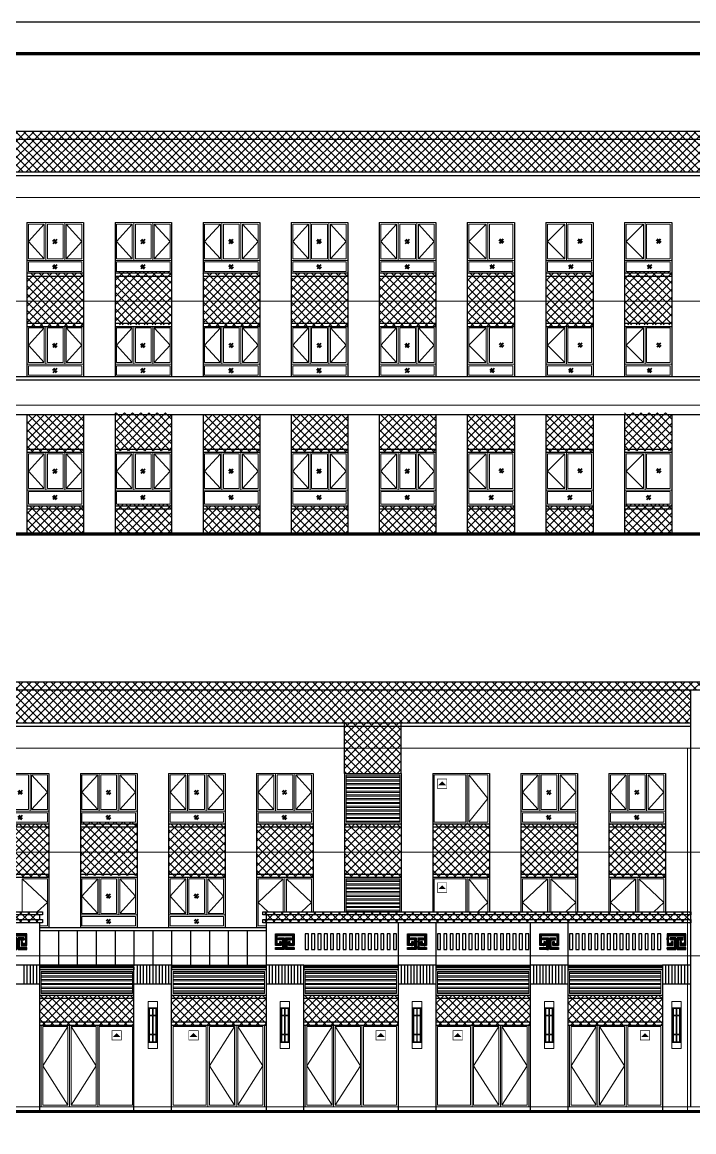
# Model space of a CAD drawing. Extents: x 1188826 to 1909461, y 608442 to 1651179.
# Drawn here: x 1343537 to 1364888, y 827615 to 862885 of the extents above; entities that cross this region are included whole.
import ezdxf

# ---------------------------------------------------------------- set-up
doc = ezdxf.new("R2010")
doc.units = 0
doc.header["$LTSCALE"] = 1000
doc.header["$MEASUREMENT"] = 0
doc.linetypes.add('ACAD_ISO10W100', pattern=[18.5, 12, -3, 0.5, -3])
doc.linetypes.add('DOTE', pattern=[2.42, 2, -0.2, 0.02, -0.2])
for name, color, linetype in [('1-PUB_HATCH', 8, 'Continuous'), ('3-剖面填充（细）', 251, 'Continuous'), ('图框', 140, 'Continuous'), ('立面', 73, 'Continuous'), ('立面-1', 13, 'Continuous'), ('立面-2', 45, 'Continuous')]:
    doc.layers.add(name, color=color, linetype=linetype)
for name, color, linetype, lineweight in [('2-门窗开启', 8, 'Continuous', 9), ('DOTE', 19, 'DOTE', 9), ('PUB_HATCH', 8, 'Continuous', 9), ('WALL', 9, 'Continuous', 40), ('WINDOW', 144, 'Continuous', 15), ('填充', 251, 'Continuous', 5)]:
    doc.layers.add(name, color=color, linetype=linetype, lineweight=lineweight)
pattern_1 = [(45, (0, 0), (-129.893668, 129.893668), []), (135, (0, 0), (-129.893668, -129.893668), [])]
pattern_2 = [(45, (47000, -2e-06), (-129.893668, 129.893668), []), (135, (47000, -2e-06), (-129.893668, -129.893668), [])]
pattern_3 = [(45, (49800, 50), (-129.893668, 129.893668), []), (135, (49800, 50), (-129.893668, -129.893668), [])]
pattern_4 = [(45, (52600, -2e-06), (-129.893668, 129.893668), []), (135, (52600, -2e-06), (-129.893668, -129.893668), [])]
pattern_5 = [(45, (55400, -2e-06), (-129.893668, 129.893668), []), (135, (55400, -2e-06), (-129.893668, -129.893668), [])]
pattern_6 = [(45, (58200, -2e-06), (-129.893668, 129.893668), []), (135, (58200, -2e-06), (-129.893668, -129.893668), [])]
pattern_7 = [(45, (60700, 5e-10), (-129.893668, 129.893668), []), (135, (60700, 5e-10), (-129.893668, -129.893668), [])]
pattern_8 = [(45, (63200, 5e-10), (-129.893668, 129.893668), []), (135, (63200, 5e-10), (-129.893668, -129.893668), [])]
pattern_9 = [(45, (65700, 50), (-129.893668, 129.893668), []), (135, (65700, 50), (-129.893668, -129.893668), [])]
pattern_10 = [(45, (46750, 0), (-129.893668, 129.893668), []), (135, (46750, 0), (-129.893668, -129.893668), [])]

# ---------------------------------------------------------------- blocks, each defined once
blk = doc.blocks.new('12412312')
at = {"layer": '2-门窗开启', "ltscale": 0.5}
blk.add_lwpolyline([(600, 1650), (50, 1100), (600, 550)], dxfattribs=at)
at = {"layer": 'WALL'}
for points in [[(1067, 1172), (1010, 1113)], [(1141, 1171), (1020, 1043)], [(1147, 1097), (1090, 1037)], [(745, 322), (689, 262)], [(820, 321), (699, 192)], [(825, 246), (769, 187)]]:
    blk.add_lwpolyline(points, dxfattribs=at)
at = {"layer": 'WINDOW'}
for points in [[(0, 0), (0, 1700), (1500, 1700), (1500, 0)], [(50, 1650), (600, 1650), (600, 550), (50, 550)], [(1450, 1650), (700, 1650), (700, 550), (1450, 550)], [(50, 450), (1450, 450), (1450, 50), (50, 50)]]:
    blk.add_lwpolyline(points, close=True, dxfattribs=at)
for points in [[(0, 1700), (1500, 1700)], [(650, 500), (650, 1700)], [(0, 500), (1500, 500)]]:
    blk.add_lwpolyline(points, dxfattribs=at)
blk = doc.blocks.new('12412312312')
at = {"layer": '2-门窗开启', "ltscale": 0.5}
blk.add_lwpolyline([(600, 1550), (50, 1000), (600, 450)], dxfattribs=at)
at = {"layer": 'WALL'}
for points in [[(1067, 1070), (1010, 1010)], [(1141, 1069), (1020, 941)], [(1147, 995), (1090, 935)], [(776, 261), (719, 202)], [(850, 260), (729, 132)], [(856, 186), (799, 126)]]:
    blk.add_lwpolyline(points, dxfattribs=at)
at = {"layer": 'WINDOW'}
for points in [[(0, 0), (0, 1600), (1500, 1600), (1500, 0)], [(50, 1550), (600, 1550), (600, 450), (50, 450)], [(1450, 1550), (700, 1550), (700, 450), (1450, 450)], [(50, 350), (1450, 350), (1450, 50), (50, 50)]]:
    blk.add_lwpolyline(points, close=True, dxfattribs=at)
for points in [[(650, 400), (650, 1600)], [(0, 400), (1500, 400)]]:
    blk.add_lwpolyline(points, dxfattribs=at)
blk = doc.blocks.new('124123412')
at = {"layer": '2-门窗开启', "ltscale": 0.5}
for points in [[(550, 1650), (50, 1100), (550, 550)], [(1250, 1650), (1750, 1100), (1250, 550)]]:
    blk.add_lwpolyline(points, dxfattribs=at)
at = {"layer": 'WALL'}
for points in [[(872, 1159), (815, 1100)], [(946, 1159), (825, 1030)], [(952, 1084), (895, 1024)], [(872, 325), (815, 265)], [(946, 324), (825, 196)], [(952, 249), (895, 190)]]:
    blk.add_lwpolyline(points, dxfattribs=at)
at = {"layer": 'WINDOW'}
for points in [[(0, 0), (0, 1700), (1800, 1700), (1800, 0)], [(50, 1650), (550, 1650), (550, 550), (50, 550)], [(650, 1650), (1150, 1650), (1150, 550), (650, 550)], [(1750, 1650), (1250, 1650), (1250, 550), (1750, 550)], [(50, 450), (1750, 450), (1750, 50), (50, 50)]]:
    blk.add_lwpolyline(points, close=True, dxfattribs=at)
for points in [[(600, 500), (600, 1700)], [(1200, 500), (1200, 1700)], [(0, 500), (1800, 500)]]:
    blk.add_lwpolyline(points, dxfattribs=at)
blk = doc.blocks.new('12412431231')
at = {"layer": '2-门窗开启', "ltscale": 0.5}
for points in [[(550, 1550), (50, 1000), (550, 450)], [(1250, 1550), (1750, 1000), (1250, 450)]]:
    blk.add_lwpolyline(points, dxfattribs=at)
at = {"layer": 'WALL'}
for points in [[(872, 1059), (815, 1000)], [(946, 1059), (825, 930)], [(952, 984), (895, 924)], [(872, 259), (815, 199)], [(946, 258), (825, 130)], [(952, 183), (895, 124)]]:
    blk.add_lwpolyline(points, dxfattribs=at)
at = {"layer": 'WINDOW'}
for points in [[(0, 0), (0, 1600), (1800, 1600), (1800, 0)], [(50, 1550), (550, 1550), (550, 450), (50, 450)], [(650, 1550), (1150, 1550), (1150, 450), (650, 450)], [(1750, 1550), (1250, 1550), (1250, 450), (1750, 450)], [(50, 350), (1750, 350), (1750, 50), (50, 50)]]:
    blk.add_lwpolyline(points, close=True, dxfattribs=at)
for points in [[(600, 400), (600, 1600)], [(1200, 400), (1200, 1600)], [(0, 400), (1800, 400)]]:
    blk.add_lwpolyline(points, dxfattribs=at)
blk = doc.blocks.new('GDGDGRDADW')
at = {"layer": '3-剖面填充（细）'}
h = blk.add_hatch(dxfattribs=at)
h.set_pattern_fill('ANSI31', color=251, scale=5)
h.set_pattern_definition([(45, (175515.148, 222231.159), (-5.61266, 5.61266), [])])
h.paths.add_polyline_path([(175863, 222358), (175585, 222358), (175585, 222420), (175817, 222420), (175817, 222670), (175678, 222670), (175678, 222733), (175863, 222733)])
h = blk.add_hatch(dxfattribs=at)
h.set_pattern_fill('ANSI31', color=251, scale=5)
h.set_pattern_definition([(45, (175837.9185, 222356.159), (-5.61266, 5.61266), [])])
h.paths.add_polyline_path([(175586, 222858), (175586, 222483), (175770, 222483), (175770, 222608), (175724, 222608), (175724, 222545), (175632, 222545), (175632, 222795), (176139, 222795), (176139, 222545), (176047, 222545), (176047, 222608), (176001, 222608), (176001, 222483), (176186, 222483), (176186, 222858)])
h = blk.add_hatch(dxfattribs=at)
h.set_pattern_fill('ANSI31', color=251, scale=5)
h.set_pattern_definition([(45, (175561.008, 222231.159), (-5.61266, 5.61266), [])])
h.paths.add_polyline_path([(175909, 222358), (176186, 222358), (176186, 222420), (175955, 222420), (175955, 222670), (176093, 222670), (176093, 222733), (175909, 222733)])
at = {"layer": '立面'}
for p, q in [((175586, 222858), (176186, 222858)), ((175586, 222483), (175586, 222858)), ((176139, 222795), (175632, 222795)), ((175632, 222795), (175632, 222545)), ((175678, 222670), (175678, 222733)), ((175678, 222733), (175863, 222733)), ((175816, 222670), (175678, 222670)), ((175724, 222545), (175724, 222608)), ((175724, 222608), (175770, 222608)), ((175770, 222608), (175770, 222483)), ((175816, 222420), (175816, 222670)), ((175863, 222733), (175863, 222358)), ((175909, 222733), (175909, 222358)), ((175909, 222733), (176093, 222733)), ((175955, 222420), (175955, 222670)), ((175955, 222670), (176093, 222670)), ((176001, 222483), (176001, 222608)), ((176001, 222608), (176047, 222608)), ((176047, 222608), (176047, 222545)), ((176047, 222608), (176047, 222545)), ((176093, 222670), (176093, 222733)), ((176093, 222670), (176093, 222733)), ((176139, 222545), (176139, 222795)), ((176186, 222858), (176186, 222483)), ((175770, 222483), (175586, 222483)), ((175586, 222358), (175586, 222420)), ((175586, 222420), (175816, 222420)), ((175863, 222358), (175586, 222358)), ((175632, 222545), (175724, 222545)), ((176186, 222358), (175909, 222358)), ((176186, 222420), (175955, 222420)), ((176186, 222483), (176001, 222483)), ((176047, 222545), (176139, 222545)), ((176186, 222420), (176186, 222358))]:
    blk.add_line(p, q, dxfattribs=at)
blk = doc.blocks.new('1234124')
at = {"layer": 'WINDOW', "color": 4}
for p, q in [((-150, 1300), (150, 1300)), ((-100, 1060), (-10, 1060)), ((-10, 1280), (-10, 1060)), ((10, 1280), (10, 1060)), ((10, 1060), (100, 1060)), ((-100, 1040), (-10, 1040)), ((-10, 1040), (-10, 460)), ((10, 1040), (10, 460)), ((10, 1040), (100, 1040)), ((-100, 440), (-10, 440)), ((-10, 220), (-10, 440)), ((10, 220), (10, 440)), ((10, 440), (100, 440)), ((-150, 200), (150, 200))]:
    blk.add_line(p, q, dxfattribs=at)
for points in [[(-150, 1500), (150, 1500), (150, 0), (-150, 0)], [(-120, 1300), (120, 1300), (120, 200), (-120, 200)]]:
    blk.add_lwpolyline(points, close=True, dxfattribs=at)
for points in [[(-100, 1060), (-100, 1280), (-10, 1280)], [(10, 1280), (100, 1280), (100, 1060)], [(-10, 460), (-100, 460), (-100, 1040)], [(100, 1040), (100, 460), (10, 460)], [(-100, 440), (-100, 220), (-10, 220)], [(10, 220), (100, 220), (100, 440)]]:
    blk.add_lwpolyline(points, dxfattribs=at)
blk = doc.blocks.new('124124123')
at = {"layer": 'PUB_HATCH'}
h = blk.add_hatch(dxfattribs=at)
h.set_pattern_fill('ANSI32', color=256, scale=25, angle=135)
h.set_pattern_definition([(180, (-1307037.7, -607133.5), (-7e-15, -119.0625), []), (180, (-1307077.38, -607093.82), (-7e-15, -119.0625), [])])
h.paths.add_polyline_path([(50, 1550), (1750, 1550), (1750, 50), (50, 50)])
at = {"layer": 'WINDOW'}
for points in [[(0, 1600), (1800, 1600), (1800, 0), (0, 0)], [(50, 1550), (1750, 1550), (1750, 50), (50, 50)]]:
    blk.add_lwpolyline(points, close=True, dxfattribs=at)
blk = doc.blocks.new('fewfrewfref')
at = {"layer": 'WALL'}
blk.add_hatch(color=1, dxfattribs=at).paths.add_polyline_path([(367770, 261682), (367710, 261622), (367830, 261622)])
at = {"layer": 'WALL', "color": 1, "const_width": 10}
blk.add_lwpolyline([(367695, 261570), (367695, 261720), (367845, 261720), (367845, 261570)], close=True, dxfattribs=at)
blk = doc.blocks.new('c451')
at = {"layer": '2-门窗开启', "ltscale": 0.5}
for points in [[(900, 2550), (100, 1300), (900, 50)], [(1000, 2550), (1800, 1300), (1000, 50)]]:
    blk.add_lwpolyline(points, dxfattribs=at)
at = {"layer": 'WINDOW'}
for points in [[(0, 2600), (3000, 2600), (3000, 0), (0, 0)], [(100, 2550), (900, 2550), (900, 50), (100, 50)], [(1800, 2550), (1000, 2550), (1000, 50), (1800, 50)], [(1900, 2550), (2950, 2550), (2950, 50), (1900, 50)]]:
    blk.add_lwpolyline(points, close=True, dxfattribs=at)
for points in [[(50, 2600), (50, 0)], [(950, 2600), (950, 0)], [(1850, 2600), (1850, 0)]]:
    blk.add_lwpolyline(points, dxfattribs=at)

msp = doc.modelspace()

# ---------------------------------------------------------------- hatches: boundary and pattern name
at = {"layer": '1-PUB_HATCH'}
h = msp.add_hatch(dxfattribs=at)
h.set_pattern_fill('ANSI37', color=256, scale=115.71489)
h.set_pattern_definition(pattern_1)
h.paths.add_polyline_path([(1292088, 859415), (1292088, 859165), (1293088, 859165), (1293088, 858115), (1365288, 858115), (1365288, 859165), (1366288, 859165), (1366288, 859415)])
h = msp.add_hatch(dxfattribs=at)
h.set_pattern_fill('ANSI37', color=256, scale=115.71489)
h.set_pattern_definition([(45, (52300, 50), (-129.893668, 129.893668), []), (135, (52300, 50), (-129.893668, -129.893668), [])])
h.paths.add_polyline_path([(1346488, 854965), (1348288, 854965), (1348288, 853265), (1346488, 853265)])
h = msp.add_hatch(dxfattribs=at)
h.set_pattern_fill('ANSI37', color=256, scale=115.71489)
h.set_pattern_definition([(45, (68200, 50), (-129.893668, 129.893668), []), (135, (68200, 50), (-129.893668, -129.893668), [])])
h.paths.add_polyline_path([(1362688, 854965), (1364188, 854965), (1364188, 853265), (1362688, 853265)])
h = msp.add_hatch(dxfattribs=at)
h.set_pattern_fill('ANSI37', color=256, scale=115.71489)
h.set_pattern_definition([(45, (49500, -2e-06), (-129.893668, 129.893668), []), (135, (49500, -2e-06), (-129.893668, -129.893668), [])])
h.paths.add_polyline_path([(1343688, 854915), (1345488, 854915), (1345488, 853215), (1343688, 853215)])
h = msp.add_hatch(dxfattribs=at)
h.set_pattern_fill('ANSI37', color=256, scale=115.71489)
h.set_pattern_definition([(45, (55100, -2e-06), (-129.893668, 129.893668), []), (135, (55100, -2e-06), (-129.893668, -129.893668), [])])
h.paths.add_polyline_path([(1349288, 854915), (1351088, 854915), (1351088, 853215), (1349288, 853215)])
h = msp.add_hatch(dxfattribs=at)
h.set_pattern_fill('ANSI37', color=256, scale=115.71489)
h.set_pattern_definition([(45, (57900, -2e-06), (-129.893668, 129.893668), []), (135, (57900, -2e-06), (-129.893668, -129.893668), [])])
h.paths.add_polyline_path([(1352088, 854915), (1353888, 854915), (1353888, 853215), (1352088, 853215)])
h = msp.add_hatch(dxfattribs=at)
h.set_pattern_fill('ANSI37', color=256, scale=115.71489)
h.set_pattern_definition([(45, (60700, -2e-06), (-129.893668, 129.893668), []), (135, (60700, -2e-06), (-129.893668, -129.893668), [])])
h.paths.add_polyline_path([(1354888, 854915), (1356688, 854915), (1356688, 853215), (1354888, 853215)])
h = msp.add_hatch(dxfattribs=at)
h.set_pattern_fill('ANSI37', color=256, scale=115.71489)
h.set_pattern_definition([(45, (63200, 5e-10), (-129.893668, 129.893668), []), (135, (63200, 5e-10), (-129.893668, -129.893668), [])])
h.paths.add_polyline_path([(1357688, 854915), (1359188, 854915), (1359188, 853215), (1357688, 853215)])
h = msp.add_hatch(dxfattribs=at)
h.set_pattern_fill('ANSI37', color=256, scale=115.71489)
h.set_pattern_definition([(45, (65700, 5e-10), (-129.893668, 129.893668), []), (135, (65700, 5e-10), (-129.893668, -129.893668), [])])
h.paths.add_polyline_path([(1360188, 854915), (1361688, 854915), (1361688, 853215), (1360188, 853215)])
h = msp.add_hatch(dxfattribs=at)
h.set_pattern_fill('ANSI37', color=256, scale=115.71489)
h.set_pattern_definition(pattern_2)
h.paths.add_polyline_path([(1343688, 850415), (1345488, 850415), (1345488, 849215), (1343688, 849215)])
h = msp.add_hatch(dxfattribs=at)
h.set_pattern_fill('ANSI37', color=256, scale=115.71489)
h.set_pattern_definition(pattern_3)
h.paths.add_polyline_path([(1346488, 850465), (1348288, 850465), (1348288, 849265), (1346488, 849265)])
h = msp.add_hatch(dxfattribs=at)
h.set_pattern_fill('ANSI37', color=256, scale=115.71489)
h.set_pattern_definition(pattern_4)
h.paths.add_polyline_path([(1349288, 850415), (1351088, 850415), (1351088, 849215), (1349288, 849215)])
h = msp.add_hatch(dxfattribs=at)
h.set_pattern_fill('ANSI37', color=256, scale=115.71489)
h.set_pattern_definition(pattern_5)
h.paths.add_polyline_path([(1352088, 850415), (1353888, 850415), (1353888, 849215), (1352088, 849215)])
h = msp.add_hatch(dxfattribs=at)
h.set_pattern_fill('ANSI37', color=256, scale=115.71489)
h.set_pattern_definition(pattern_6)
h.paths.add_polyline_path([(1354888, 850415), (1356688, 850415), (1356688, 849215), (1354888, 849215)])
h = msp.add_hatch(dxfattribs=at)
h.set_pattern_fill('ANSI37', color=256, scale=115.71489)
h.set_pattern_definition(pattern_7)
h.paths.add_polyline_path([(1357688, 850415), (1359188, 850415), (1359188, 849215), (1357688, 849215)])
h = msp.add_hatch(dxfattribs=at)
h.set_pattern_fill('ANSI37', color=256, scale=115.71489)
h.set_pattern_definition(pattern_8)
h.paths.add_polyline_path([(1360188, 850415), (1361688, 850415), (1361688, 849215), (1360188, 849215)])
h = msp.add_hatch(dxfattribs=at)
h.set_pattern_fill('ANSI37', color=256, scale=115.71489)
h.set_pattern_definition(pattern_9)
h.paths.add_polyline_path([(1362688, 850465), (1364188, 850465), (1364188, 849265), (1362688, 849265)])
h = msp.add_hatch(dxfattribs=at)
h.set_pattern_fill('ANSI37', color=256, scale=115.71489)
h.set_pattern_definition(pattern_3)
h.paths.add_polyline_path([(1346488, 847565), (1348288, 847565), (1348288, 846665), (1346488, 846665)])
h = msp.add_hatch(dxfattribs=at)
h.set_pattern_fill('ANSI37', color=256, scale=115.71489)
h.set_pattern_definition(pattern_9)
h.paths.add_polyline_path([(1362688, 847565), (1364188, 847565), (1364188, 846665), (1362688, 846665)])
h = msp.add_hatch(dxfattribs=at)
h.set_pattern_fill('ANSI37', color=256, scale=115.71489)
h.set_pattern_definition(pattern_2)
h.paths.add_polyline_path([(1343688, 847515), (1345488, 847515), (1345488, 846615), (1343688, 846615)])
h = msp.add_hatch(dxfattribs=at)
h.set_pattern_fill('ANSI37', color=256, scale=115.71489)
h.set_pattern_definition(pattern_4)
h.paths.add_polyline_path([(1349288, 847515), (1351088, 847515), (1351088, 846615), (1349288, 846615)])
h = msp.add_hatch(dxfattribs=at)
h.set_pattern_fill('ANSI37', color=256, scale=115.71489)
h.set_pattern_definition(pattern_5)
h.paths.add_polyline_path([(1352088, 847515), (1353888, 847515), (1353888, 846615), (1352088, 846615)])
h = msp.add_hatch(dxfattribs=at)
h.set_pattern_fill('ANSI37', color=256, scale=115.71489)
h.set_pattern_definition(pattern_6)
h.paths.add_polyline_path([(1354888, 847515), (1356688, 847515), (1356688, 846615), (1354888, 846615)])
h = msp.add_hatch(dxfattribs=at)
h.set_pattern_fill('ANSI37', color=256, scale=115.71489)
h.set_pattern_definition(pattern_7)
h.paths.add_polyline_path([(1357688, 847515), (1359188, 847515), (1359188, 846615), (1357688, 846615)])
h = msp.add_hatch(dxfattribs=at)
h.set_pattern_fill('ANSI37', color=256, scale=115.71489)
h.set_pattern_definition(pattern_8)
h.paths.add_polyline_path([(1360188, 847515), (1361688, 847515), (1361688, 846615), (1360188, 846615)])
h = msp.add_hatch(dxfattribs=at)
h.set_pattern_fill('ANSI37', color=256, scale=115.71489)
h.set_pattern_definition(pattern_1)
h.paths.add_polyline_path([(1291588, 841909), (1291588, 841659), (1292588, 841659), (1292588, 840609), (1364788, 840609), (1364788, 841659), (1365788, 841659), (1365788, 841909)])
h = msp.add_hatch(dxfattribs=at)
h.set_pattern_fill('ANSI37', color=256, scale=115.71489)
h.set_pattern_definition(pattern_10)
h.paths.add_polyline_path([(1353788, 840609), (1355588, 840609), (1355588, 839009), (1353788, 839009)])
h = msp.add_hatch(dxfattribs=at)
h.set_pattern_fill('ANSI37', color=256, scale=115.71489)
h.set_pattern_definition([(45, (49300, -1e-10), (-129.893668, 129.893668), []), (135, (49300, -1e-10), (-129.893668, -129.893668), [])])
h.paths.add_polyline_path([(1342588, 837409), (1344388, 837409), (1344388, 835709), (1342588, 835709)])
h = msp.add_hatch(dxfattribs=at)
h.set_pattern_fill('ANSI37', color=256, scale=115.71489)
h.set_pattern_definition([(45, (52100, 50), (-129.893668, 129.893668), []), (135, (52100, 50), (-129.893668, -129.893668), [])])
h.paths.add_polyline_path([(1345388, 837459), (1347188, 837459), (1347188, 835759), (1345388, 835759)])
h = msp.add_hatch(dxfattribs=at)
h.set_pattern_fill('ANSI37', color=256, scale=115.71489)
h.set_pattern_definition([(45, (54900, 0), (-129.893668, 129.893668), []), (135, (54900, 0), (-129.893668, -129.893668), [])])
h.paths.add_polyline_path([(1348188, 837409), (1349988, 837409), (1349988, 835709), (1348188, 835709)])
h = msp.add_hatch(dxfattribs=at)
h.set_pattern_fill('ANSI37', color=256, scale=115.71489)
h.set_pattern_definition([(45, (57700, -1e-10), (-129.893668, 129.893668), []), (135, (57700, -1e-10), (-129.893668, -129.893668), [])])
h.paths.add_polyline_path([(1350988, 837409), (1352788, 837409), (1352788, 835709), (1350988, 835709)])
h = msp.add_hatch(dxfattribs=at)
h.set_pattern_fill('ANSI37', color=256, scale=115.71489)
h.set_pattern_definition(pattern_10)
h.paths.add_polyline_path([(1353788, 837409), (1355588, 837409), (1355588, 835709), (1353788, 835709)])
h = msp.add_hatch(dxfattribs=at)
h.set_pattern_fill('ANSI37', color=256, scale=115.71489)
h.set_pattern_definition([(45, (63300, -2e-10), (-129.893668, 129.893668), []), (135, (63300, -2e-10), (-129.893668, -129.893668), [])])
h.paths.add_polyline_path([(1356588, 837409), (1358388, 837409), (1358388, 835709), (1356588, 835709)])
h = msp.add_hatch(dxfattribs=at)
h.set_pattern_fill('ANSI37', color=256, scale=115.71489)
h.set_pattern_definition([(45, (66100, -2e-10), (-129.893668, 129.893668), []), (135, (66100, -2e-10), (-129.893668, -129.893668), [])])
h.paths.add_polyline_path([(1359388, 837409), (1361188, 837409), (1361188, 835709), (1359388, 835709)])
h = msp.add_hatch(dxfattribs=at)
h.set_pattern_fill('ANSI37', color=256, scale=115.71489)
h.set_pattern_definition([(45, (68900, -2e-10), (-129.893668, 129.893668), []), (135, (68900, -2e-10), (-129.893668, -129.893668), [])])
h.paths.add_polyline_path([(1362188, 837409), (1363988, 837409), (1363988, 835709), (1362188, 835709)])
h = msp.add_hatch(dxfattribs=at)
h.set_pattern_fill('ANSI37', color=256, scale=115.71489)
h.set_pattern_definition(pattern_1)
h.paths.add_polyline_path([(1330288, 834609), (1330288, 834509), (1330388, 834509), (1330388, 834359), (1330288, 834359), (1330288, 834259), (1344188, 834259), (1344188, 834359), (1344088, 834359), (1344088, 834509), (1344188, 834509), (1344188, 834609)])
h = msp.add_hatch(dxfattribs=at)
h.set_pattern_fill('ANSI37', color=256, scale=115.71489)
h.set_pattern_definition(pattern_1)
h.paths.add_polyline_path([(1351188, 834609), (1351188, 834509), (1351288, 834509), (1351288, 834359), (1351188, 834359), (1351188, 834259), (1364788, 834259), (1364788, 834609)])
h = msp.add_hatch(dxfattribs=at)
h.set_pattern_fill('ANSI37', color=256, scale=115.71489)
h.set_pattern_definition([(45, (12300, 0), (-129.893668, 129.893668), []), (135, (12300, 0), (-129.893668, -129.893668), [])])
h.paths.add_polyline_path([(1344088, 831959), (1347088, 831959), (1347088, 831009), (1344088, 831009)])
h = msp.add_hatch(dxfattribs=at)
h.set_pattern_fill('ANSI37', color=256, scale=115.71489)
h.set_pattern_definition([(45, (16500, 2e-09), (-129.893668, 129.893668), []), (135, (16500, 2e-09), (-129.893668, -129.893668), [])])
h.paths.add_polyline_path([(1348288, 831959), (1351288, 831959), (1351288, 831009), (1348288, 831009)])
h = msp.add_hatch(dxfattribs=at)
h.set_pattern_fill('ANSI37', color=256, scale=115.71489)
h.set_pattern_definition([(45, (20700, 3e-09), (-129.893668, 129.893668), []), (135, (20700, 3e-09), (-129.893668, -129.893668), [])])
h.paths.add_polyline_path([(1352488, 831959), (1355488, 831959), (1355488, 831009), (1352488, 831009)])
h = msp.add_hatch(dxfattribs=at)
h.set_pattern_fill('ANSI37', color=256, scale=115.71489)
h.set_pattern_definition([(45, (24900, 0), (-129.893668, 129.893668), []), (135, (24900, 0), (-129.893668, -129.893668), [])])
h.paths.add_polyline_path([(1356688, 831959), (1359688, 831959), (1359688, 831009), (1356688, 831009)])
h = msp.add_hatch(dxfattribs=at)
h.set_pattern_fill('ANSI37', color=256, scale=115.71489)
h.set_pattern_definition([(45, (29100, 0), (-129.893668, 129.893668), []), (135, (29100, 0), (-129.893668, -129.893668), [])])
h.paths.add_polyline_path([(1360888, 831959), (1363888, 831959), (1363888, 831009), (1360888, 831009)])
at = {"layer": 'PUB_HATCH'}
h = msp.add_hatch(dxfattribs=at)
h.set_pattern_fill('ANSI32', color=256, scale=25, angle=135)
h.set_pattern_definition([(180, (14000, 249309.59), (-7e-15, -119.0625), []), (180, (13960.31, 249349.28), (-7e-15, -119.0625), [])])
h.paths.add_polyline_path([(1355538, 835659), (1353838, 835659), (1353838, 834609), (1355538, 834609)])
h = msp.add_hatch(dxfattribs=at)
h.set_pattern_fill('ANSI32', color=256, scale=25, angle=135)
h.set_pattern_definition([(180, (12501.43, 267342.45), (-7e-15, -119.0625), []), (180, (12461.74, 267382.13), (-7e-15, -119.0625), [])])
h.paths.add_polyline_path([(1344138, 832709), (1347039, 832709), (1347039, 832009), (1344138, 832009)])
h = msp.add_hatch(dxfattribs=at)
h.set_pattern_fill('ANSI32', color=256, scale=25, angle=135)
h.set_pattern_definition([(180, (16700, 267342.45), (-7e-15, -119.0625), []), (180, (16660.31, 267382.13), (-7e-15, -119.0625), [])])
h.paths.add_polyline_path([(1348338, 832709), (1351238, 832709), (1351238, 832009), (1348338, 832009)])
h = msp.add_hatch(dxfattribs=at)
h.set_pattern_fill('ANSI32', color=256, scale=25, angle=135)
h.set_pattern_definition([(180, (20900, 267342.45), (-7e-15, -119.0625), []), (180, (20860.31, 267382.13), (-7e-15, -119.0625), [])])
h.paths.add_polyline_path([(1352538, 832709), (1355438, 832709), (1355438, 832009), (1352538, 832009)])
h = msp.add_hatch(dxfattribs=at)
h.set_pattern_fill('ANSI32', color=256, scale=25, angle=135)
h.set_pattern_definition([(180, (24900, 267342.41), (-7e-15, -119.0625), []), (180, (24860.31, 267382.1), (-7e-15, -119.0625), [])])
h.paths.add_polyline_path([(1356738, 832709), (1359638, 832709), (1359638, 832009), (1356738, 832009)])
h = msp.add_hatch(dxfattribs=at)
h.set_pattern_fill('ANSI32', color=256, scale=25, angle=135)
h.set_pattern_definition([(180, (29100, 267342.41), (-7e-15, -119.0625), []), (180, (29060.31, 267382.1), (-7e-15, -119.0625), [])])
h.paths.add_polyline_path([(1360938, 832709), (1363838, 832709), (1363838, 832009), (1360938, 832009)])

# ---------------------------------------------------------------- linework, layer by layer
at = {"layer": '1-PUB_HATCH'}
for points in [[(1353788, 839009), (1353788, 840609)], [(1355588, 839009), (1355588, 840609)]]:
    msp.add_lwpolyline(points, dxfattribs=at)
at = {"layer": '2-门窗开启', "ltscale": 0.5}
for points in [[(1357738, 838959), (1358338, 838209), (1357738, 837459)], [(1343538, 835659), (1344338, 834909), (1344018, 834609)], [(1351838, 835659), (1351038, 834909), (1351358, 834609)], [(1351938, 835659), (1352738, 834909), (1352418, 834609)], [(1357738, 835659), (1358338, 834909), (1358018, 834609)], [(1360238, 835659), (1359438, 834909), (1359758, 834609)], [(1360338, 835659), (1361138, 834909), (1360818, 834609)], [(1363038, 835659), (1362238, 834909), (1362558, 834609)], [(1363138, 835659), (1363938, 834909), (1363618, 834609)]]:
    msp.add_lwpolyline(points, dxfattribs=at)
at = {"layer": '3-剖面填充（细）', "color": 252}
for points in [[(1355488, 834259), (1355488, 832909)], [(1356688, 834259), (1356688, 832909)], [(1359688, 834259), (1359688, 832909)], [(1360888, 834259), (1360888, 832909)], [(1344688, 834009), (1344688, 832909)], [(1345288, 834009), (1345288, 832909)], [(1345888, 834009), (1345888, 832909)], [(1346488, 834009), (1346488, 832909)], [(1347088, 834009), (1347088, 832909)], [(1347688, 834009), (1347688, 832909)], [(1348288, 834009), (1348288, 832909)], [(1348888, 834009), (1348888, 832909)], [(1349488, 834009), (1349488, 832909)], [(1350088, 834009), (1350088, 832909)], [(1350688, 834009), (1350688, 832909)]]:
    msp.add_lwpolyline(points, dxfattribs=at)
at = {"layer": 'DOTE', "linetype": 'ACAD_ISO10W100', "ltscale": 100}
for p, q in [((1291455, 857315), (1367288, 857315)), ((1291455, 854015), (1367241, 854015)), ((1291455, 850715), (1367288, 850715)), ((1291455, 846615), (1367288, 846615)), ((1366420, 839809), (1290588, 839809)), ((1364688, 839809), (1364688, 828259)), ((1366420, 836509), (1290634, 836509)), ((1366420, 833209), (1290588, 833209)), ((1366420, 828409), (1290588, 828409)), ((1366420, 828259), (1290594, 828259))]:
    msp.add_line(p, q, dxfattribs=at)
at = {"layer": 'WINDOW'}
for points in [[(1356588, 839009), (1358388, 839009), (1358388, 837409), (1356588, 837409)], [(1356638, 838959), (1357638, 838959), (1357638, 837459), (1356638, 837459)], [(1358338, 838959), (1357738, 838959), (1357738, 837459), (1358338, 837459)], [(1344088, 832759), (1347089, 832759), (1347089, 831959), (1344088, 831959)], [(1348288, 832759), (1351288, 832759), (1351288, 831959), (1348288, 831959)], [(1352488, 832759), (1355488, 832759), (1355488, 831959), (1352488, 831959)], [(1356688, 832759), (1359688, 832759), (1359688, 831959), (1356688, 831959)], [(1360888, 832759), (1363888, 832759), (1363888, 831959), (1360888, 831959)], [(1344138, 832709), (1347039, 832709), (1347039, 832009), (1344138, 832009)], [(1348338, 832709), (1351238, 832709), (1351238, 832009), (1348338, 832009)], [(1352538, 832709), (1355438, 832709), (1355438, 832009), (1352538, 832009)], [(1356738, 832709), (1359638, 832709), (1359638, 832009), (1356738, 832009)], [(1360938, 832709), (1363838, 832709), (1363838, 832009), (1360938, 832009)]]:
    msp.add_lwpolyline(points, close=True, dxfattribs=at)
for points in [[(1357688, 839009), (1357688, 837409)], [(1342588, 834609), (1342588, 835709), (1344388, 835709), (1344388, 834109), (1344088, 834109)], [(1344088, 834159), (1344338, 834159), (1344338, 835659), (1343538, 835659), (1343538, 834609)], [(1351288, 834109), (1350988, 834109), (1350988, 835709), (1352788, 835709), (1352788, 834609)], [(1351288, 834159), (1351038, 834159), (1351038, 835659), (1351838, 835659), (1351838, 834609)], [(1351888, 835709), (1351888, 834609)], [(1352738, 834609), (1352738, 835659), (1351938, 835659), (1351938, 834609)], [(1353788, 834609), (1353788, 835709), (1355588, 835709), (1355588, 834609)], [(1353838, 834609), (1353838, 835659), (1355538, 835659), (1355538, 834609)], [(1356588, 834609), (1356588, 835709), (1358388, 835709), (1358388, 834609)], [(1356638, 834609), (1356638, 835659), (1357638, 835659), (1357638, 834609)], [(1357688, 835709), (1357688, 834609)], [(1358338, 834609), (1358338, 835659), (1357738, 835659), (1357738, 834609)], [(1359388, 834609), (1359388, 835709), (1361188, 835709), (1361188, 834609)], [(1359438, 834609), (1359438, 835659), (1360238, 835659), (1360238, 834609)], [(1360288, 835709), (1360288, 834609)], [(1361138, 834609), (1361138, 835659), (1360338, 835659), (1360338, 834609)], [(1362188, 834609), (1362188, 835709), (1363988, 835709), (1363988, 834609)], [(1362238, 834609), (1362238, 835659), (1363038, 835659), (1363038, 834609)], [(1363088, 835709), (1363088, 834609)], [(1363938, 834609), (1363938, 835659), (1363138, 835659), (1363138, 834609)]]:
    msp.add_lwpolyline(points, dxfattribs=at)
at = {"layer": '图框'}
msp.add_lwpolyline([(1278970, 803485), (1384070, 803485), (1384070, 862885), (1278970, 862885)], close=True, dxfattribs=at)
at = {"layer": '图框', "const_width": 100}
msp.add_lwpolyline([(1281470, 804485), (1383070, 804485), (1383070, 861885), (1281470, 861885)], close=True, dxfattribs=at)
at = {"layer": '立面', "color": 4}
for p, q in [((1344088, 832909), (1347089, 832909)), ((1344088, 832909), (1344088, 832889)), ((1344088, 832889), (1347089, 832889)), ((1344088, 832845), (1344103, 832845)), ((1344088, 832845), (1344088, 832759)), ((1347089, 832824), (1344088, 832824)), ((1347089, 832759), (1344088, 832759)), ((1344103, 832889), (1344103, 832844)), ((1347074, 832844), (1344103, 832844)), ((1347074, 832844), (1347074, 832889)), ((1347089, 832845), (1347074, 832845)), ((1347089, 832909), (1347089, 832889)), ((1347089, 832845), (1347089, 832759)), ((1348288, 832909), (1351288, 832909)), ((1348288, 832909), (1348288, 832889)), ((1348288, 832889), (1351288, 832889)), ((1348288, 832845), (1348303, 832845)), ((1348288, 832845), (1348288, 832759)), ((1351288, 832824), (1348288, 832824)), ((1351288, 832759), (1348288, 832759)), ((1348303, 832889), (1348303, 832844)), ((1351273, 832844), (1348303, 832844)), ((1351273, 832844), (1351273, 832889)), ((1351288, 832845), (1351273, 832845)), ((1351288, 832909), (1351288, 832889)), ((1351288, 832845), (1351288, 832759)), ((1352488, 832909), (1355488, 832909)), ((1352488, 832909), (1352488, 832889)), ((1352488, 832889), (1355488, 832889)), ((1352488, 832845), (1352503, 832845)), ((1352488, 832845), (1352488, 832759)), ((1355488, 832824), (1352488, 832824)), ((1355488, 832759), (1352488, 832759)), ((1352503, 832889), (1352503, 832844)), ((1355473, 832844), (1352503, 832844)), ((1355473, 832844), (1355473, 832889)), ((1355488, 832845), (1355473, 832845)), ((1355488, 832909), (1355488, 832889)), ((1355488, 832845), (1355488, 832759)), ((1356688, 832909), (1359688, 832909)), ((1356688, 832909), (1356688, 832889)), ((1356688, 832889), (1359688, 832889)), ((1356688, 832845), (1356703, 832845)), ((1356688, 832845), (1356688, 832759)), ((1359688, 832824), (1356688, 832824)), ((1359688, 832759), (1356688, 832759)), ((1356703, 832889), (1356703, 832844)), ((1359673, 832844), (1356703, 832844)), ((1359673, 832844), (1359673, 832889)), ((1359688, 832845), (1359673, 832845)), ((1359688, 832909), (1359688, 832889)), ((1359688, 832845), (1359688, 832759)), ((1360888, 832909), (1363888, 832909)), ((1360888, 832909), (1360888, 832889)), ((1360888, 832889), (1363888, 832889)), ((1360888, 832845), (1360903, 832845)), ((1360888, 832845), (1360888, 832759)), ((1363888, 832824), (1360888, 832824)), ((1363888, 832759), (1360888, 832759)), ((1360903, 832889), (1360903, 832844)), ((1363873, 832844), (1360903, 832844)), ((1363873, 832844), (1363873, 832889)), ((1363888, 832845), (1363873, 832845)), ((1363888, 832909), (1363888, 832889)), ((1363888, 832845), (1363888, 832759))]:
    msp.add_line(p, q, dxfattribs=at)
at = {"layer": '立面'}
for points in [[(1352638, 833410), (1352638, 833910), (1352538, 833910), (1352538, 833410)], [(1352838, 833410), (1352838, 833910), (1352738, 833910), (1352738, 833410)], [(1353038, 833410), (1353038, 833910), (1352938, 833910), (1352938, 833410)], [(1353238, 833410), (1353238, 833910), (1353138, 833910), (1353138, 833410)], [(1353438, 833410), (1353438, 833910), (1353338, 833910), (1353338, 833410)], [(1353638, 833410), (1353638, 833910), (1353538, 833910), (1353538, 833410)], [(1353838, 833410), (1353838, 833910), (1353738, 833910), (1353738, 833410)], [(1354038, 833410), (1354038, 833910), (1353938, 833910), (1353938, 833410)], [(1354238, 833410), (1354238, 833910), (1354138, 833910), (1354138, 833410)], [(1354438, 833410), (1354438, 833910), (1354338, 833910), (1354338, 833410)], [(1354638, 833410), (1354638, 833910), (1354538, 833910), (1354538, 833410)], [(1354838, 833410), (1354838, 833910), (1354738, 833910), (1354738, 833410)], [(1355038, 833410), (1355038, 833910), (1354938, 833910), (1354938, 833410)], [(1355238, 833410), (1355238, 833910), (1355138, 833910), (1355138, 833410)], [(1355438, 833410), (1355438, 833910), (1355338, 833910), (1355338, 833410)], [(1356838, 833410), (1356838, 833910), (1356738, 833910), (1356738, 833410)], [(1357038, 833410), (1357038, 833910), (1356938, 833910), (1356938, 833410)], [(1357238, 833410), (1357238, 833910), (1357138, 833910), (1357138, 833410)], [(1357438, 833410), (1357438, 833910), (1357338, 833910), (1357338, 833410)], [(1357638, 833410), (1357638, 833910), (1357538, 833910), (1357538, 833410)], [(1357838, 833410), (1357838, 833910), (1357738, 833910), (1357738, 833410)], [(1358038, 833410), (1358038, 833910), (1357938, 833910), (1357938, 833410)], [(1358238, 833410), (1358238, 833910), (1358138, 833910), (1358138, 833410)], [(1358438, 833410), (1358438, 833910), (1358338, 833910), (1358338, 833410)], [(1358638, 833410), (1358638, 833910), (1358538, 833910), (1358538, 833410)], [(1358838, 833410), (1358838, 833910), (1358738, 833910), (1358738, 833410)], [(1359038, 833410), (1359038, 833910), (1358938, 833910), (1358938, 833410)], [(1359238, 833410), (1359238, 833910), (1359138, 833910), (1359138, 833410)], [(1359438, 833410), (1359438, 833910), (1359338, 833910), (1359338, 833410)], [(1359638, 833410), (1359638, 833910), (1359538, 833910), (1359538, 833410)], [(1361038, 833410), (1361038, 833910), (1360938, 833910), (1360938, 833410)], [(1361238, 833410), (1361238, 833910), (1361138, 833910), (1361138, 833410)], [(1361438, 833410), (1361438, 833910), (1361338, 833910), (1361338, 833410)], [(1361638, 833410), (1361638, 833910), (1361538, 833910), (1361538, 833410)], [(1361838, 833410), (1361838, 833910), (1361738, 833910), (1361738, 833410)], [(1362038, 833410), (1362038, 833910), (1361938, 833910), (1361938, 833410)], [(1362238, 833410), (1362238, 833910), (1362138, 833910), (1362138, 833410)], [(1362438, 833410), (1362438, 833910), (1362338, 833910), (1362338, 833410)], [(1362638, 833410), (1362638, 833910), (1362538, 833910), (1362538, 833410)], [(1362838, 833410), (1362838, 833910), (1362738, 833910), (1362738, 833410)], [(1363038, 833410), (1363038, 833910), (1362938, 833910), (1362938, 833410)], [(1363238, 833410), (1363238, 833910), (1363138, 833910), (1363138, 833410)], [(1363438, 833410), (1363438, 833910), (1363338, 833910), (1363338, 833410)], [(1363638, 833410), (1363638, 833910), (1363538, 833910), (1363538, 833410)], [(1363838, 833410), (1363838, 833910), (1363738, 833910), (1363738, 833410)]]:
    msp.add_lwpolyline(points, close=True, dxfattribs=at)
for points in [[(1344088, 832909), (1342688, 832909)], [(1343588, 832909), (1343588, 832309)], [(1343688, 832909), (1343688, 832309)], [(1343788, 832909), (1343788, 832309)], [(1343888, 832909), (1343888, 832309)], [(1343988, 832909), (1343988, 832309)], [(1348288, 832909), (1347088, 832909)], [(1347188, 832909), (1347188, 832309)], [(1347288, 832909), (1347288, 832309)], [(1347388, 832909), (1347388, 832309)], [(1347488, 832909), (1347488, 832309)], [(1347588, 832909), (1347588, 832309)], [(1347688, 832909), (1347688, 832309)], [(1347788, 832909), (1347788, 832309)], [(1347888, 832909), (1347888, 832309)], [(1347988, 832909), (1347988, 832309)], [(1348088, 832909), (1348088, 832309)], [(1348188, 832909), (1348188, 832309)], [(1352488, 832909), (1351288, 832909)], [(1351388, 832909), (1351388, 832309)], [(1351488, 832909), (1351488, 832309)], [(1351588, 832909), (1351588, 832309)], [(1351688, 832909), (1351688, 832309)], [(1351788, 832909), (1351788, 832309)], [(1351888, 832909), (1351888, 832309)], [(1351988, 832909), (1351988, 832309)], [(1352088, 832909), (1352088, 832309)], [(1352188, 832909), (1352188, 832309)], [(1352288, 832909), (1352288, 832309)], [(1352388, 832909), (1352388, 832309)], [(1356688, 832909), (1355488, 832909)], [(1355588, 832909), (1355588, 832309)], [(1355688, 832909), (1355688, 832309)], [(1355788, 832909), (1355788, 832309)], [(1355888, 832909), (1355888, 832309)], [(1355988, 832909), (1355988, 832309)], [(1356088, 832909), (1356088, 832309)], [(1356188, 832909), (1356188, 832309)], [(1356288, 832909), (1356288, 832309)], [(1356388, 832909), (1356388, 832309)], [(1356488, 832909), (1356488, 832309)], [(1356588, 832909), (1356588, 832309)], [(1360888, 832909), (1359688, 832909)], [(1359788, 832909), (1359788, 832309)], [(1359888, 832909), (1359888, 832309)], [(1359988, 832909), (1359988, 832309)], [(1360088, 832909), (1360088, 832309)], [(1360188, 832909), (1360188, 832309)], [(1360288, 832909), (1360288, 832309)], [(1360388, 832909), (1360388, 832309)], [(1360488, 832909), (1360488, 832309)], [(1360588, 832909), (1360588, 832309)], [(1360688, 832909), (1360688, 832309)], [(1360788, 832909), (1360788, 832309)], [(1364788, 832909), (1363888, 832909)], [(1363988, 832909), (1363988, 832309)], [(1364088, 832909), (1364088, 832309)], [(1364188, 832909), (1364188, 832309)], [(1364288, 832909), (1364288, 832309)], [(1364388, 832909), (1364388, 832309)], [(1364488, 832909), (1364488, 832309)], [(1364588, 832909), (1364588, 832309)], [(1364688, 832909), (1364688, 832309)], [(1344088, 832309), (1342688, 832309)], [(1348288, 832309), (1347088, 832309)], [(1352488, 832309), (1351288, 832309)], [(1356688, 832309), (1355488, 832309)], [(1360888, 832309), (1359688, 832309)], [(1364788, 832309), (1363888, 832309)]]:
    msp.add_lwpolyline(points, dxfattribs=at)
at = {"layer": '立面-1'}
for p, q in [((1365488, 851615), (1293088, 851615)), ((1293088, 851515), (1365488, 851515)), ((1293088, 850415), (1365388, 850415)), ((1344088, 834109), (1351288, 834109)), ((1344088, 834009), (1351288, 834009))]:
    msp.add_line(p, q, dxfattribs=at)
for points in [[(1293088, 858015), (1365388, 858015), (1365388, 858115), (1293088, 858115)], [(1343688, 856515), (1343688, 851615)], [(1345488, 856515), (1345488, 851615)], [(1346488, 856515), (1346488, 851615)], [(1348288, 856515), (1348288, 851615)], [(1349288, 856515), (1349288, 851615)], [(1351088, 856515), (1351088, 851615)], [(1352088, 856515), (1352088, 851615)], [(1353888, 856515), (1353888, 851615)], [(1354888, 856515), (1354888, 851615)], [(1356688, 856515), (1356688, 851615)], [(1357688, 856515), (1357688, 851615)], [(1359188, 856515), (1359188, 851615)], [(1360188, 856515), (1360188, 851615)], [(1361688, 856515), (1361688, 851615)], [(1362688, 856515), (1362688, 851615)], [(1364188, 856515), (1364188, 851615)], [(1343688, 854915), (1345488, 854915)], [(1343688, 854815), (1345488, 854815)], [(1346488, 854915), (1348288, 854915)], [(1346488, 854815), (1348288, 854815)], [(1349288, 854915), (1351088, 854915)], [(1349288, 854815), (1351088, 854815)], [(1352088, 854915), (1353888, 854915)], [(1352088, 854815), (1353888, 854815)], [(1354888, 854915), (1356688, 854915)], [(1354888, 854815), (1356688, 854815)], [(1357688, 854915), (1359188, 854915)], [(1357688, 854815), (1359188, 854815)], [(1360188, 854915), (1361688, 854915)], [(1360188, 854815), (1361688, 854815)], [(1362688, 854915), (1364188, 854915)], [(1362688, 854815), (1364188, 854815)], [(1343688, 853315), (1345488, 853315)], [(1343688, 853215), (1345488, 853215)], [(1346488, 853315), (1348288, 853315)], [(1346488, 853215), (1348288, 853215)], [(1349288, 853315), (1351088, 853315)], [(1349288, 853215), (1351088, 853215)], [(1352088, 853315), (1353888, 853315)], [(1352088, 853215), (1353888, 853215)], [(1354888, 853315), (1356688, 853315)], [(1354888, 853215), (1356688, 853215)], [(1357688, 853315), (1359188, 853315)], [(1357688, 853215), (1359188, 853215)], [(1360188, 853315), (1361688, 853315)], [(1360188, 853215), (1361688, 853215)], [(1362688, 853315), (1364188, 853315)], [(1362688, 853215), (1364188, 853215)], [(1343688, 850415), (1343688, 846615)], [(1345488, 850415), (1345488, 846615)], [(1346488, 850415), (1346488, 846615)], [(1348288, 850415), (1348288, 846615)], [(1349288, 850415), (1349288, 846615)], [(1351088, 850415), (1351088, 846615)], [(1352088, 850415), (1352088, 846615)], [(1353888, 850415), (1353888, 846615)], [(1354888, 850415), (1354888, 846615)], [(1356688, 850415), (1356688, 846615)], [(1357688, 850415), (1357688, 846615)], [(1359188, 850415), (1359188, 846615)], [(1360188, 850415), (1360188, 846615)], [(1361688, 850415), (1361688, 846615)], [(1362688, 850415), (1362688, 846615)], [(1364188, 850415), (1364188, 846615)], [(1343688, 849315), (1345488, 849315)], [(1346488, 849315), (1348288, 849315)], [(1349288, 849315), (1351088, 849315)], [(1352088, 849315), (1353888, 849315)], [(1354888, 849315), (1356688, 849315)], [(1357688, 849315), (1359188, 849315)], [(1360188, 849315), (1361688, 849315)], [(1362688, 849315), (1364188, 849315)], [(1343688, 849215), (1345488, 849215)], [(1346488, 849215), (1348288, 849215)], [(1349288, 849215), (1351088, 849215)], [(1352088, 849215), (1353888, 849215)], [(1354888, 849215), (1356688, 849215)], [(1357688, 849215), (1359188, 849215)], [(1360188, 849215), (1361688, 849215)], [(1362688, 849215), (1364188, 849215)], [(1343688, 847515), (1345488, 847515)], [(1343688, 847415), (1345488, 847415)], [(1346488, 847515), (1348288, 847515)], [(1346488, 847415), (1348288, 847415)], [(1349288, 847515), (1351088, 847515)], [(1349288, 847415), (1351088, 847415)], [(1352088, 847515), (1353888, 847515)], [(1352088, 847415), (1353888, 847415)], [(1354888, 847515), (1356688, 847515)], [(1354888, 847415), (1356688, 847415)], [(1357688, 847515), (1359188, 847515)], [(1357688, 847415), (1359188, 847415)], [(1360188, 847515), (1361688, 847515)], [(1360188, 847415), (1361688, 847415)], [(1362688, 847515), (1364188, 847515)], [(1362688, 847415), (1364188, 847415)], [(1365288, 846615), (1291455, 846615)], [(1292588, 840509), (1364788, 840509), (1364788, 840609), (1292688, 840609)], [(1364788, 828409), (1364788, 840509)], [(1344388, 839009), (1344388, 834109)], [(1345388, 839009), (1345388, 834109)], [(1347188, 839009), (1347188, 834109)], [(1348188, 839009), (1348188, 834109)], [(1349988, 839009), (1349988, 834109)], [(1350988, 839009), (1350988, 834109)], [(1352788, 839009), (1352788, 834609)], [(1353788, 839009), (1353788, 834609)], [(1355588, 839009), (1355588, 834609)], [(1356588, 839009), (1356588, 834609)], [(1358388, 839009), (1358388, 834609)], [(1359388, 839009), (1359388, 834609)], [(1361188, 839009), (1361188, 834609)], [(1362188, 839009), (1362188, 834609)], [(1363988, 839009), (1363988, 834609)], [(1342588, 837409), (1344388, 837409)], [(1342588, 837309), (1344388, 837309)], [(1345388, 837409), (1347188, 837409)], [(1345388, 837309), (1347188, 837309)], [(1348188, 837409), (1349988, 837409)], [(1348188, 837309), (1349988, 837309)], [(1350988, 837409), (1352788, 837409)], [(1350988, 837309), (1352788, 837309)], [(1353788, 837409), (1355588, 837409)], [(1353788, 837309), (1355588, 837309)], [(1356588, 837409), (1358388, 837409)], [(1356588, 837309), (1358388, 837309)], [(1359388, 837409), (1361188, 837409)], [(1359388, 837309), (1361188, 837309)], [(1362188, 837409), (1363988, 837409)], [(1362188, 837309), (1363988, 837309)], [(1342588, 835809), (1344388, 835809)], [(1342588, 835709), (1344388, 835709)], [(1345388, 835809), (1347188, 835809)], [(1345388, 835709), (1347188, 835709)], [(1348188, 835809), (1349988, 835809)], [(1348188, 835709), (1349988, 835709)], [(1350988, 835809), (1352788, 835809)], [(1350988, 835709), (1352788, 835709)], [(1353788, 835809), (1355588, 835809)], [(1353788, 835709), (1355588, 835709)], [(1356588, 835809), (1358388, 835809)], [(1356588, 835709), (1358388, 835709)], [(1359388, 835809), (1361188, 835809)], [(1359388, 835709), (1361188, 835709)], [(1362188, 835809), (1363988, 835809)], [(1362188, 835709), (1363988, 835709)], [(1344088, 834509), (1344088, 834359)], [(1351288, 834509), (1351288, 834359)], [(1344088, 834259), (1344088, 828309)], [(1351288, 834259), (1351288, 828309)], [(1347089, 828259), (1347089, 832909), (1344088, 832909)], [(1348288, 828259), (1348288, 832909), (1351288, 832909)], [(1352488, 828259), (1352488, 832909), (1355488, 832909)], [(1355488, 832909), (1355488, 828259)], [(1356688, 832909), (1359688, 832909)], [(1356688, 832909), (1356688, 828259)], [(1359688, 832909), (1359688, 828259)], [(1360888, 832909), (1363888, 832909), (1363888, 828259)], [(1360888, 832909), (1360888, 828259)], [(1344088, 831959), (1347089, 831959)], [(1344088, 831859), (1344088, 831859), (1347089, 831859)], [(1348288, 831959), (1351288, 831959)], [(1348288, 831859), (1348288, 831859), (1351288, 831859)], [(1352488, 831959), (1355488, 831959)], [(1352488, 831859), (1352488, 831859), (1355488, 831859)], [(1356688, 831959), (1359688, 831959)], [(1356688, 831859), (1356688, 831859), (1359688, 831859)], [(1360888, 831959), (1363888, 831959)], [(1360888, 831859), (1360888, 831859), (1363888, 831859)], [(1344088, 831109), (1347089, 831109)], [(1344088, 831009), (1344088, 831009), (1347089, 831009)], [(1348288, 831109), (1351288, 831109)], [(1348288, 831009), (1348288, 831009), (1351288, 831009)], [(1352488, 831109), (1355488, 831109)], [(1352488, 831009), (1352488, 831009), (1355488, 831009)], [(1356688, 831109), (1359688, 831109)], [(1356688, 831009), (1356688, 831009), (1359688, 831009)], [(1360888, 831109), (1363888, 831109)], [(1360888, 831009), (1360888, 831009), (1363888, 831009)]]:
    msp.add_lwpolyline(points, dxfattribs=at)
at = {"layer": '立面-1', "const_width": 100}
for points in [[(1367281, 846615), (1291455, 846615)], [(1290594, 828259), (1366420, 828259)]]:
    msp.add_lwpolyline(points, dxfattribs=at)
at = {"layer": '立面-1'}
for points in [[(1330288, 834609), (1344188, 834609), (1344188, 834509), (1330288, 834509)], [(1351188, 834609), (1364788, 834609), (1364788, 834509), (1351188, 834509)], [(1330288, 834359), (1344188, 834359), (1344188, 834259), (1330288, 834259)], [(1351188, 834359), (1364788, 834359), (1364788, 834259), (1351188, 834259)]]:
    msp.add_lwpolyline(points, close=True, dxfattribs=at)
at = {"layer": '立面-2', "color": 36}
for p, q in [((1293088, 859165), (1366288, 859165)), ((1292588, 841659), (1365788, 841659))]:
    msp.add_line(p, q, dxfattribs=at)
for points in [[(1365288, 858115), (1365288, 859165), (1366288, 859165), (1366288, 859415), (1292088, 859415)], [(1364788, 840609), (1364788, 841659), (1365788, 841659), (1365788, 841909), (1291588, 841909)]]:
    msp.add_lwpolyline(points, dxfattribs=at)

# ---------------------------------------------------------------- block references
at = {"xscale": -1}
for p in [(1519273, 611052), (1540224, 611052)]:
    msp.add_blockref('GDGDGRDADW', p, dxfattribs=at)
for p in [(1176002, 611052), (1180202, 611052), (1184402, 611052)]:
    msp.add_blockref('GDGDGRDADW', p)
at = {"layer": '填充', "xscale": 2, "yscale": 2, "zscale": 2}
for p in [(621347, 315389), (621347, 312089), (610998, 307389), (613445, 307389), (619397, 307389), (621844, 307389), (627797, 307389)]:
    msp.add_blockref('fewfrewfref', p, dxfattribs=at)
at = {"layer": '立面-1'}
for name, p in [('12412431231', (1343688, 854915)), ('12412431231', (1346488, 854915)), ('12412431231', (1349288, 854915)), ('12412431231', (1352088, 854915)), ('12412431231', (1354888, 854915)), ('12412312312', (1357688, 854915)), ('12412312312', (1360188, 854915)), ('12412312312', (1362688, 854915)), ('12412431231', (1343688, 851615)), ('12412431231', (1346488, 851615)), ('12412431231', (1349288, 851615)), ('12412431231', (1352088, 851615)), ('12412431231', (1354888, 851615)), ('12412312312', (1357688, 851615)), ('12412312312', (1360188, 851615)), ('12412312312', (1362688, 851615)), ('124123412', (1343688, 847515)), ('124123412', (1346488, 847515)), ('124123412', (1349288, 847515)), ('124123412', (1352088, 847515)), ('124123412', (1354888, 847515)), ('12412312', (1357688, 847515)), ('12412312', (1360188, 847515)), ('12412312', (1362688, 847515)), ('12412431231', (1342588, 837409)), ('12412431231', (1345388, 837409)), ('12412431231', (1348188, 837409)), ('12412431231', (1350988, 837409)), ('124124123', (1353788, 837409)), ('12412431231', (1359388, 837409)), ('12412431231', (1362188, 837409)), ('12412431231', (1345388, 834109)), ('12412431231', (1348188, 834109)), ('1234124', (1347688, 830259)), ('1234124', (1351888, 830259)), ('1234124', (1356088, 830259)), ('1234124', (1360288, 830259)), ('c451', (1344089, 828409)), ('c451', (1352488, 828409)), ('c451', (1360888, 828409))]:
    msp.add_blockref(name, p, dxfattribs=at)
at = {"layer": '立面-1', "xscale": -1}
for name, p in [('1234124', (1364338, 830259)), ('c451', (1351289, 828409)), ('c451', (1359688, 828409))]:
    msp.add_blockref(name, p, dxfattribs=at)

doc.saveas('drawing.dxf')
